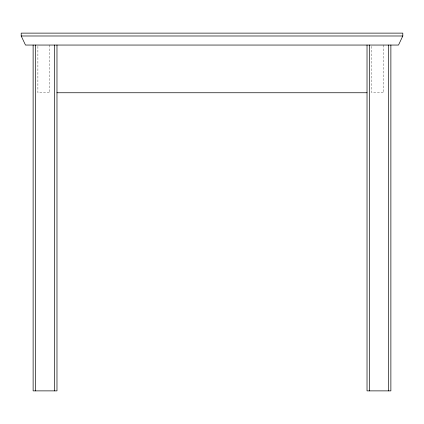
<?xml version="1.0" encoding="UTF-8"?>
<svg xmlns="http://www.w3.org/2000/svg" width="424" height="424" viewBox="0 0 424 424"><rect width="100%" height="100%" fill="white"/><g stroke="black" fill="none" stroke-linecap="round" stroke-linejoin="round"><path stroke-width="0.32" stroke-dasharray="2.12 1.59" d="M383.72 45.05L383.72 92.75L371.795 92.75L371.795 45.05M49.82 45.05L49.82 92.75L37.895 92.75L37.895 45.05"/><path stroke-width="0.64" d="M402.8 35.987L398.507 45.05L25.493 45.05L21.2 35.987L21.2 33.125L402.8 33.125L402.8 35.987L21.2 35.987M56.975 92.75L367.025 92.75M390.875 45.05L390.875 390.875L367.025 390.875L367.025 45.05M388.49 45.05L388.49 390.875M369.41 45.05L369.41 390.875M56.975 45.05L56.975 390.875L33.125 390.875L33.125 45.05M54.59 45.05L54.59 390.875M35.51 45.05L35.51 390.875"/></g></svg>
